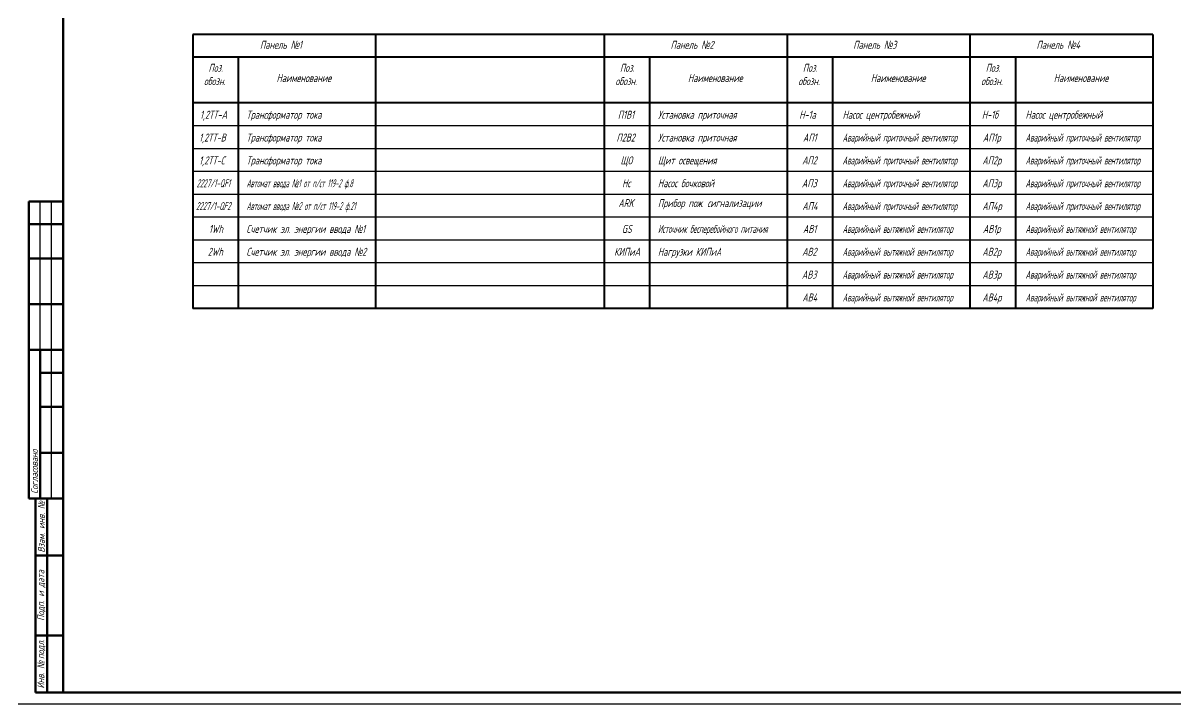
# Model space of a CAD drawing. Header units: millimetres. Extents: x 6735 to 13224, y -12144 to -9633.
# Drawn here: x 9680 to 10184, y -10227 to -9929 of the extents above; entities that cross this region are included whole.
import ezdxf

# ---------------------------------------------------------------- set-up
doc = ezdxf.new("R2010")
doc.units = ezdxf.units.MM
for name, color, linetype, lineweight in [('Рамка толстая', 7, 'Continuous', 60), ('Рамка тонкая', 5, 'Continuous', 25), ('ТаБлица', 253, 'Continuous', 25), ('Текст', 2, 'Continuous', 25), ('Штампы', 252, 'Continuous', 25)]:
    doc.layers.add(name, color=color, linetype=linetype, lineweight=lineweight)
doc.styles.add('Simplex', font='simplex.shx', dxfattribs={"width": 0.7, "oblique": 15})

# ---------------------------------------------------------------- blocks, each defined once
blk = doc.blocks.new('A$C551E481E')
at = {"layer": 'Рамка толстая'}
for p, q in [((20, 589), (20, 5)), ((20, 5), (836, 5))]:
    blk.add_line(p, q, dxfattribs=at)
at = {"layer": 'Рамка тонкая'}
blk.add_line((0, 0), (841, 0), dxfattribs=at)

msp = doc.modelspace()

# ---------------------------------------------------------------- linework, layer by layer
at = {"layer": 'Рамка тонкая'}
for p, q in [((10173.82105, -9974.28333), (9753.82285, -9974.28333)), ((10173.82105, -9984.28333), (9753.82285, -9984.28333)), ((10173.82105, -9994.28333), (9753.82285, -9994.28333)), ((10173.82105, -10004.28333), (9753.82285, -10004.28333)), ((10173.82105, -10014.28333), (9753.82285, -10014.28333)), ((10173.82105, -10024.28333), (9753.82285, -10024.28333)), ((10173.82105, -10034.28333), (9753.82285, -10034.28333)), ((10173.82105, -10044.28333), (9753.82285, -10044.28333))]:
    msp.add_line(p, q, dxfattribs=at)
at = {"layer": 'ТаБлица', "lineweight": 40}
for p, q in [((10173.82105, -9934.28333), (9753.82285, -9934.28333)), ((9753.82285, -9934.28333), (9753.82285, -10054.28333)), ((9833.82285, -9934.28333), (9833.82285, -10054.28333)), ((9933.82105, -9934.28333), (9933.82105, -10054.28333)), ((10013.82105, -9934.28333), (10013.82105, -10054.28333)), ((10093.82105, -9934.28333), (10093.82105, -10054.28333)), ((10173.82105, -9934.28333), (10173.82105, -10054.28333)), ((10173.82105, -9944.28333), (9753.82285, -9944.28333)), ((9773.82285, -10054.28333), (9773.82285, -9944.28333)), ((9953.82105, -10054.28333), (9953.82105, -9944.28333)), ((10033.82105, -10054.28333), (10033.82105, -9944.28333)), ((10113.82105, -10054.28333), (10113.82105, -9944.28333)), ((10173.82105, -9964.28333), (9753.82285, -9964.28333)), ((10173.82105, -10054.28333), (9753.82285, -10054.28333))]:
    msp.add_line(p, q, dxfattribs=at)
at = {"layer": 'Штампы', "lineweight": 60}
for p, q in [((9682.10387, -10137.35746), (9682.10387, -10007.35746)), ((9682.10387, -10007.35746), (9697.10387, -10007.35746)), ((9697.10387, -10137.35746), (9697.10387, -10007.35746)), ((9682.10387, -10017.35746), (9697.10387, -10017.35746)), ((9682.10387, -10032.35746), (9697.10387, -10032.35746)), ((9682.10387, -10052.35746), (9697.10387, -10052.35746)), ((9682.10387, -10072.35746), (9697.10387, -10072.35746)), ((9687.10387, -10137.35746), (9687.10387, -10072.35746)), ((9687.10387, -10082.35746), (9697.10387, -10082.35746)), ((9687.10387, -10097.35746), (9697.10387, -10097.35746)), ((9687.10387, -10117.35746), (9697.10387, -10117.35746)), ((9682.10387, -10137.35746), (9697.10387, -10137.35746)), ((9685.10387, -10222.35746), (9685.10387, -10137.35746)), ((9685.10387, -10137.35746), (9697.10387, -10137.35746)), ((9690.10387, -10222.35746), (9690.10387, -10137.35746)), ((9697.10387, -10222.35746), (9697.10387, -10137.35746)), ((9685.10387, -10162.35746), (9697.10387, -10162.35746)), ((9685.10387, -10197.35746), (9697.10387, -10197.35746)), ((9685.10387, -10222.35746), (9697.10387, -10222.35746))]:
    msp.add_line(p, q, dxfattribs=at)
at = {"layer": 'Штампы', "color": 5, "lineweight": 25}
for p, q in [((9687.10387, -10072.35746), (9687.10387, -10007.35746)), ((9692.10387, -10137.35746), (9692.10387, -10007.35746))]:
    msp.add_line(p, q, dxfattribs=at)

# ---------------------------------------------------------------- block references
msp.add_blockref('A$C551E481E', (9677.10387, -10227.35746))

# ---------------------------------------------------------------- texts
at = {"layer": 'Текст', "char_height": 3.5, "attachment_point": 1, "style": 'Simplex'}
for s, width, insert in [('\\pi29.40968;Панель {\\fArial|b0|i0|c204|p34;№}1', 80, (9753.82285, -9937.06048)), ('\\pi29.03233;Панель {\\fArial|b0|i0|c204|p34;№}2', 80, (9933.82105, -9937.06048)), ('\\pi28.94302;Панель {\\fArial|b0|i0|c204|p34;№}3', 80, (10013.82105, -9937.06048)), ('\\pi29.11802;Панель {\\fArial|b0|i0|c204|p34;№}4', 80, (10093.82105, -9937.06048)), ('\\pi6.886,t6.886;Поз. \\P\\pi4.91132,t4.91132;обозн.', 20, (9753.82285, -9947.14534)), ('\\pi6.886,t6.886;Поз. \\P\\pi4.91132,t4.91132;обозн.', 20, (9933.82105, -9947.14534)), ('\\pi6.886,t6.886;Поз. \\P\\pi4.91132,t4.91132;обозн.', 20, (10013.82105, -9947.14534)), ('\\pi6.886,t6.886;Поз. \\P\\pi4.91132,t4.91132;обозн.', 20, (10093.82105, -9947.14534)), ('\\pi16.65171;Наименование', 60, (9773.82285, -9951.59189)), ('\\pi16.65171;Наименование', 60, (9953.82105, -9951.59189)), ('\\pi16.65171;Наименование', 60, (10033.82105, -9951.59189)), ('\\pi16.65171;Наименование', 60, (10113.82105, -9951.59189)), ('\\pi3.175;1,2ТТ-А', 20, (9753.82285, -9967.66477)), ('\\pi3.5;Трансформатор тока', 60, (9773.82285, -9967.66477)), ('\\pi5.97276;П1В1', 20, (9933.82105, -9967.66477)), ('\\pi3.5;Установка приточная', 60, (9953.82105, -9967.66477)), ('\\pi5.31239;Н-1а', 20, (10013.82105, -9967.66477)), ('\\pi4.29695;Насос центробежный', 60, (10033.82105, -9967.66477)), ('\\pi5.21442;Н-1б', 20, (10093.82105, -9967.66477)), ('\\pi4.29695;Насос центробежный', 60, (10113.82105, -9967.66477)), ('\\pi2.79541;1,2ТТ-В', 20, (9753.82285, -9977.66477)), ('\\pi3.5;Трансформатор тока', 60, (9773.82285, -9977.66477)), ('\\pi5.36207;П2В2', 20, (9933.82105, -9977.66477)), ('\\pi3.5;Установка приточная', 60, (9953.82105, -9977.66477)), ('\\pi6.96442;АП1', 20, (10013.82105, -9977.66477)), ('\\pi4.29695;{\\W0.5;Аварийный приточный вентилятор}', 60, (10033.82105, -9977.66477)), ('\\pi5.67105;АП1р', 20, (10093.82105, -9977.66477)), ('\\pi4.29695;{\\W0.5;Аварийный приточный вентилятор}', 60, (10113.82105, -9977.66477)), ('\\pi2.81773;1,2ТТ-С', 20, (9753.82285, -9987.66477)), ('\\pi3.5;Трансформатор тока', 60, (9773.82285, -9987.66477)), ('\\pi7.1344;ЩО', 20, (9933.82105, -9987.66477)), ('\\pi3.5;Щит освещения', 60, (9953.82105, -9987.66477)), ('\\pi6.58707;АП2', 20, (10013.82105, -9987.66477)), ('\\pi4.29695;{\\W0.5;Аварийный приточный вентилятор}', 60, (10033.82105, -9987.66477)), ('\\pi5.43771;АП2р', 20, (10093.82105, -9987.66477)), ('\\pi4.29695;{\\W0.5;Аварийный приточный вентилятор}', 60, (10113.82105, -9987.66477)), ('\\pi1.65609;{\\W0.5;2227/1-QF1}', 20, (9753.82285, -9997.66477)), ('\\pi3.5;{\\W0.45;Автомат ввода \\fArial|b0|i0|c204|p34;№\\Fsimplex|c204;1 от п/ст 119-2 ф.8}', 60, (9773.82285, -9997.66477)), ('\\pi7.82938;Нс', 20, (9933.82105, -9997.66477)), ('\\pi3.5;Насос бочковой', 60, (9953.82105, -9997.66477)), ('\\pi6.49776;АП3', 20, (10013.82105, -9997.66477)), ('\\pi4.29695;{\\W0.5;Аварийный приточный вентилятор}', 60, (10033.82105, -9997.66477)), ('\\pi5.43771;АП3р', 20, (10093.82105, -9997.66477)), ('\\pi4.29695;{\\W0.5;Аварийный приточный вентилятор}', 60, (10113.82105, -9997.66477)), ('\\pi1.40908;{\\W0.5;2227/1-QF2}', 20, (9753.82285, -10007.66477)), ('\\pi3.5;{\\W0.45;Автомат ввода \\fArial|b0|i0|c204|p34;№\\Fsimplex|c204;2 от п/ст 119-2 ф.21}', 60, (9773.82285, -10007.66477)), ('\\pi6.20609;ARK', 20, (9933.82105, -10006.36125)), ('\\pi3.5;Прибор пож. сигнализации', 60, (9953.82105, -10006.36125)), ('\\pi6.67276;АП4', 20, (10013.82105, -10007.66477)), ('\\pi4.29695;{\\W0.5;Аварийный приточный вентилятор}', 60, (10033.82105, -10007.66477)), ('\\pi5.43771;АП4р', 20, (10093.82105, -10007.66477)), ('\\pi4.29695;{\\W0.5;Аварийный приточный вентилятор}', 60, (10113.82105, -10007.66477)), ('\\pi7.08472;1Wh', 20, (9753.82285, -10017.66477)), ('\\pi3.5;{\\W0.6;Счетчик эл. энергии ввода \\fArial|b0|i0|c204|p34;№\\Fsimplex|c204;1 }', 60, (9773.82285, -10017.66477)), ('\\pi7.72639;GS', 20, (9933.82105, -10017.66477)), ('\\pi3.5;{\\W0.5;Источник бесперебойного питания}', 60, (9953.82105, -10017.66477)), ('\\pi6.96442;АВ1', 20, (10013.82105, -10017.66477)), ('\\pi4.29695;{\\W0.5;Аварийный вытяжной вентилятор}', 60, (10033.82105, -10017.66477)), ('\\pi5.67105;АВ1р', 20, (10093.82105, -10017.66477)), ('\\pi4.29695;{\\W0.5;Аварийный вытяжной вентилятор}', 60, (10113.82105, -10017.66477)), ('\\pi6.55972;2Wh', 20, (9753.82285, -10027.66477)), ('\\pi3.5;{\\W0.6;Счетчик эл. энергии ввода \\fArial|b0|i0|c204|p34;№\\Fsimplex|c204;2}', 60, (9773.82285, -10027.66477)), ('\\pi4.34167;КИПиА', 20, (9933.82105, -10027.66477)), ('\\pi3.5;Нагрузки КИПиА', 60, (9953.82105, -10027.66477)), ('\\pi6.58707;АВ2', 20, (10013.82105, -10027.66477)), ('\\pi4.29695;{\\W0.5;Аварийный вытяжной вентилятор}', 60, (10033.82105, -10027.66477)), ('\\pi5.43771;АВ2р', 20, (10093.82105, -10027.66477)), ('\\pi4.29695;{\\W0.5;Аварийный вытяжной вентилятор}', 60, (10113.82105, -10027.66477)), ('\\pi6.49776;АВ3', 20, (10013.82105, -10037.66477)), ('\\pi4.29695;{\\W0.5;Аварийный вытяжной вентилятор}', 60, (10033.82105, -10037.66477)), ('\\pi5.43771;АВ3р', 20, (10093.82105, -10037.66477)), ('\\pi4.29695;{\\W0.5;Аварийный вытяжной вентилятор}', 60, (10113.82105, -10037.66477)), ('\\pi6.67276;АВ4', 20, (10013.82105, -10047.66477)), ('\\pi4.29695;{\\W0.5;Аварийный вытяжной вентилятор}', 60, (10033.82105, -10047.66477)), ('\\pi5.43771;АВ4р', 20, (10093.82105, -10047.66477)), ('\\pi4.29695;{\\W0.5;Аварийный вытяжной вентилятор}', 60, (10113.82105, -10047.66477))]:
    msp.add_mtext_dynamic_manual_height_columns(s, width=width, gutter_width=12.5, heights=[0], dxfattribs=dict(at, insert=insert))
at = {"layer": 'Штампы', "color": 2, "char_height": 3, "rotation": 90, "style": 'Simplex'}
for s, insert, width, attachment_point in [('Согласовано', (9684.60387, -10135.35746), 61, 4), ('Взам. инв. {\\fArial|b0|i0|c204|p34;№}', (9687.60387, -10149.85746), 25, 5), ('Подп. и дата', (9687.60387, -10179.85746), 35, 5), ('Инв. {\\fArial|b0|i0|c204|p34;№ }подл.', (9687.60387, -10209.85746), 25, 5)]:
    msp.add_mtext(s, dxfattribs=dict(at, insert=insert, width=width, attachment_point=attachment_point))

doc.saveas('drawing.dxf')
